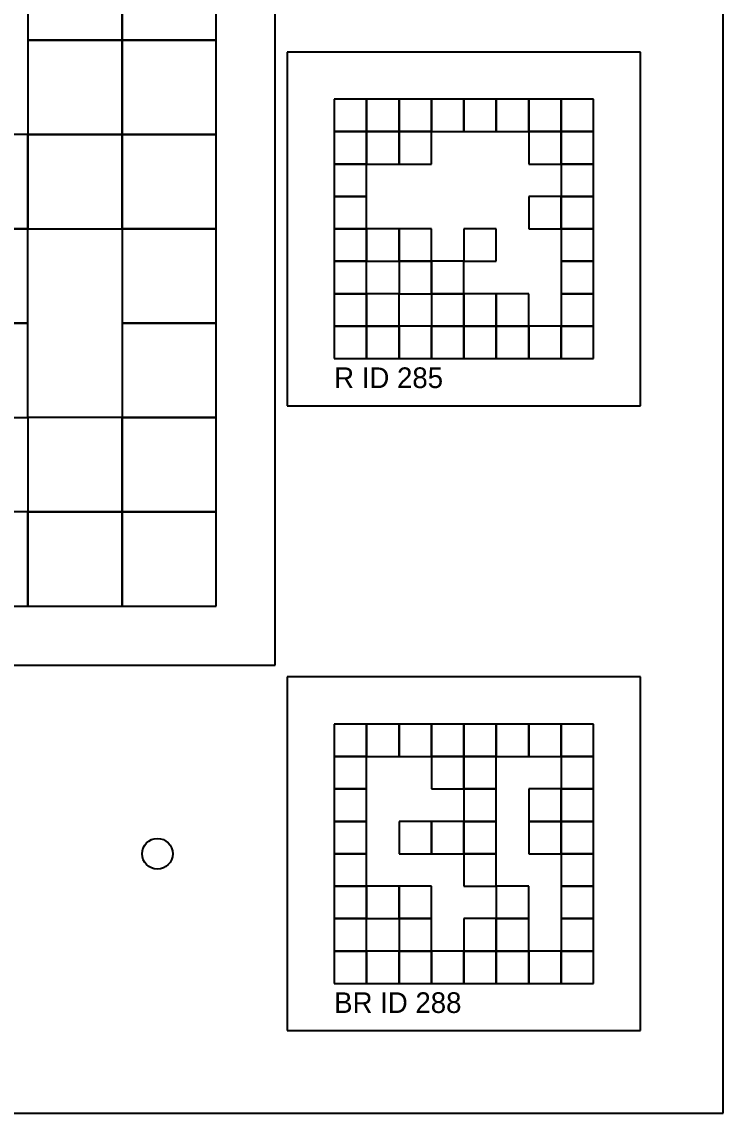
# Model space of a CAD drawing. Extents: x 0 to 1260, y -12 to 1580.
# Drawn here: x 181 to 300, y 1280 to 1465.1 of the extents above; entities that cross this region are included whole.
import ezdxf

# ---------------------------------------------------------------- set-up
doc = ezdxf.new("R2010")
doc.units = 0
for name, color, linetype in [('BLACK_POCKET', 7, 'CONTINUOUS'), ('CUT', 7, 'CONTINUOUS'), ('LABEL', 3, 'CONTINUOUS'), ('MOUNT_HOLE', 6, 'CONTINUOUS'), ('QUIET_ZONE', 5, 'CONTINUOUS'), ('TAG_BOUNDARY', 8, 'CONTINUOUS')]:
    doc.layers.add(name, color=color, linetype=linetype)

msp = doc.modelspace()

# ---------------------------------------------------------------- linework, layer by layer
at = {"layer": 'BLACK_POCKET'}
for p, q in [((182, 1478), (182, 1462)), ((198, 1462), (198, 1478)), ((198, 1478), (198, 1462)), ((214, 1462), (214, 1478)), ((182, 1462), (198, 1462)), ((198, 1462), (182, 1462)), ((182, 1462), (182, 1446)), ((198, 1462), (214, 1462)), ((198, 1446), (198, 1462)), ((214, 1462), (198, 1462)), ((198, 1462), (198, 1446)), ((214, 1446), (214, 1462)), ((239.5, 1452), (234, 1452)), ((234, 1452), (234, 1446.5)), ((239.5, 1446.5), (239.5, 1452)), ((245, 1452), (239.5, 1452)), ((239.5, 1452), (239.5, 1446.5)), ((245, 1446.5), (245, 1452)), ((250.5, 1452), (245, 1452)), ((245, 1452), (245, 1446.5)), ((250.5, 1446.5), (250.5, 1452)), ((256, 1452), (250.5, 1452)), ((250.5, 1452), (250.5, 1446.5)), ((256, 1446.5), (256, 1452)), ((261.5, 1452), (256, 1452)), ((256, 1452), (256, 1446.5)), ((261.5, 1446.5), (261.5, 1452)), ((267, 1452), (261.5, 1452)), ((261.5, 1452), (261.5, 1446.5)), ((267, 1446.5), (267, 1452)), ((272.5, 1452), (267, 1452)), ((267, 1452), (267, 1446.5)), ((272.5, 1446.5), (272.5, 1452)), ((278, 1452), (272.5, 1452)), ((272.5, 1452), (272.5, 1446.5)), ((278, 1446.5), (278, 1452)), ((182, 1446), (166, 1446)), ((182, 1446), (198, 1446)), ((182, 1430), (182, 1446)), ((198, 1446), (182, 1446)), ((182, 1446), (182, 1430)), ((198, 1446), (214, 1446)), ((198, 1430), (198, 1446)), ((214, 1446), (198, 1446)), ((198, 1446), (198, 1430)), ((214, 1430), (214, 1446)), ((234, 1446.5), (239.5, 1446.5)), ((239.5, 1446.5), (234, 1446.5)), ((234, 1446.5), (234, 1441)), ((239.5, 1446.5), (245, 1446.5)), ((239.5, 1441), (239.5, 1446.5)), ((245, 1446.5), (239.5, 1446.5)), ((239.5, 1446.5), (239.5, 1441)), ((245, 1446.5), (250.5, 1446.5)), ((245, 1441), (245, 1446.5)), ((250.5, 1446.5), (245, 1446.5)), ((245, 1446.5), (245, 1441)), ((250.5, 1446.5), (256, 1446.5)), ((250.5, 1441), (250.5, 1446.5)), ((256, 1446.5), (261.5, 1446.5)), ((261.5, 1446.5), (267, 1446.5)), ((267, 1446.5), (272.5, 1446.5)), ((272.5, 1446.5), (267, 1446.5)), ((267, 1446.5), (267, 1441)), ((272.5, 1446.5), (278, 1446.5)), ((272.5, 1441), (272.5, 1446.5)), ((278, 1446.5), (272.5, 1446.5)), ((272.5, 1446.5), (272.5, 1441)), ((278, 1441), (278, 1446.5)), ((234, 1441), (239.5, 1441)), ((239.5, 1441), (234, 1441)), ((234, 1441), (234, 1435.5)), ((239.5, 1441), (245, 1441)), ((239.5, 1435.5), (239.5, 1441)), ((245, 1441), (250.5, 1441)), ((267, 1441), (272.5, 1441)), ((272.5, 1441), (278, 1441)), ((278, 1441), (272.5, 1441)), ((272.5, 1441), (272.5, 1435.5)), ((278, 1435.5), (278, 1441)), ((234, 1435.5), (239.5, 1435.5)), ((239.5, 1435.5), (234, 1435.5)), ((234, 1435.5), (234, 1430)), ((239.5, 1430), (239.5, 1435.5)), ((272.5, 1435.5), (267, 1435.5)), ((267, 1435.5), (267, 1430)), ((272.5, 1435.5), (278, 1435.5)), ((272.5, 1430), (272.5, 1435.5)), ((278, 1435.5), (272.5, 1435.5)), ((272.5, 1435.5), (272.5, 1430)), ((278, 1430), (278, 1435.5)), ((166, 1430), (182, 1430)), ((182, 1430), (166, 1430)), ((182, 1430), (198, 1430)), ((182, 1414), (182, 1430)), ((198, 1430), (214, 1430)), ((214, 1430), (198, 1430)), ((198, 1430), (198, 1414)), ((214, 1414), (214, 1430)), ((234, 1430), (239.5, 1430)), ((239.5, 1430), (234, 1430)), ((234, 1430), (234, 1424.5)), ((239.5, 1424.5), (239.5, 1430)), ((245, 1430), (239.5, 1430)), ((239.5, 1430), (239.5, 1424.5)), ((245, 1424.5), (245, 1430)), ((250.5, 1430), (245, 1430)), ((245, 1430), (245, 1424.5)), ((250.5, 1424.5), (250.5, 1430)), ((261.5, 1430), (256, 1430)), ((256, 1430), (256, 1424.5)), ((261.5, 1424.5), (261.5, 1430)), ((267, 1430), (272.5, 1430)), ((272.5, 1430), (278, 1430)), ((278, 1430), (272.5, 1430)), ((272.5, 1430), (272.5, 1424.5)), ((278, 1424.5), (278, 1430)), ((234, 1424.5), (239.5, 1424.5)), ((239.5, 1424.5), (234, 1424.5)), ((234, 1424.5), (234, 1419)), ((239.5, 1424.5), (245, 1424.5)), ((239.5, 1419), (239.5, 1424.5)), ((245, 1424.5), (250.5, 1424.5)), ((250.5, 1424.5), (245, 1424.5)), ((245, 1424.5), (245, 1419)), ((250.5, 1419), (250.5, 1424.5)), ((256, 1424.5), (250.5, 1424.5)), ((250.5, 1424.5), (250.5, 1419)), ((256, 1424.5), (261.5, 1424.5)), ((256, 1419), (256, 1424.5)), ((272.5, 1424.5), (278, 1424.5)), ((278, 1424.5), (272.5, 1424.5)), ((272.5, 1424.5), (272.5, 1419)), ((278, 1419), (278, 1424.5)), ((234, 1419), (239.5, 1419)), ((239.5, 1419), (234, 1419)), ((234, 1419), (234, 1413.5)), ((239.5, 1413.5), (239.5, 1419)), ((245, 1419), (239.5, 1419)), ((239.5, 1419), (239.5, 1413.5)), ((245, 1419), (250.5, 1419)), ((245, 1413.5), (245, 1419)), ((250.5, 1419), (256, 1419)), ((256, 1419), (250.5, 1419)), ((250.5, 1419), (250.5, 1413.5)), ((256, 1413.5), (256, 1419)), ((261.5, 1419), (256, 1419)), ((256, 1419), (256, 1413.5)), ((261.5, 1413.5), (261.5, 1419)), ((267, 1419), (261.5, 1419)), ((261.5, 1419), (261.5, 1413.5)), ((267, 1413.5), (267, 1419)), ((272.5, 1419), (278, 1419)), ((278, 1419), (272.5, 1419)), ((272.5, 1419), (272.5, 1413.5)), ((278, 1413.5), (278, 1419)), ((166, 1414), (182, 1414)), ((182, 1414), (166, 1414)), ((182, 1398), (182, 1414)), ((198, 1414), (214, 1414)), ((214, 1414), (198, 1414)), ((198, 1414), (198, 1398)), ((214, 1398), (214, 1414)), ((234, 1413.5), (239.5, 1413.5)), ((239.5, 1413.5), (234, 1413.5)), ((234, 1413.5), (234, 1408)), ((239.5, 1413.5), (245, 1413.5)), ((239.5, 1408), (239.5, 1413.5)), ((245, 1413.5), (239.5, 1413.5)), ((239.5, 1413.5), (239.5, 1408)), ((245, 1408), (245, 1413.5)), ((250.5, 1413.5), (245, 1413.5)), ((245, 1413.5), (245, 1408)), ((250.5, 1413.5), (256, 1413.5)), ((250.5, 1408), (250.5, 1413.5)), ((256, 1413.5), (250.5, 1413.5)), ((250.5, 1413.5), (250.5, 1408)), ((256, 1413.5), (261.5, 1413.5)), ((256, 1408), (256, 1413.5)), ((261.5, 1413.5), (256, 1413.5)), ((256, 1413.5), (256, 1408)), ((261.5, 1413.5), (267, 1413.5)), ((261.5, 1408), (261.5, 1413.5)), ((267, 1413.5), (261.5, 1413.5)), ((261.5, 1413.5), (261.5, 1408)), ((267, 1408), (267, 1413.5)), ((272.5, 1413.5), (267, 1413.5)), ((267, 1413.5), (267, 1408)), ((272.5, 1413.5), (278, 1413.5)), ((272.5, 1408), (272.5, 1413.5)), ((278, 1413.5), (272.5, 1413.5)), ((272.5, 1413.5), (272.5, 1408)), ((278, 1408), (278, 1413.5)), ((234, 1408), (239.5, 1408)), ((239.5, 1408), (245, 1408)), ((245, 1408), (250.5, 1408)), ((250.5, 1408), (256, 1408)), ((256, 1408), (261.5, 1408)), ((261.5, 1408), (267, 1408)), ((267, 1408), (272.5, 1408)), ((272.5, 1408), (278, 1408)), ((166, 1398), (182, 1398)), ((198, 1398), (182, 1398)), ((182, 1398), (182, 1382)), ((198, 1398), (214, 1398)), ((198, 1382), (198, 1398)), ((214, 1398), (198, 1398)), ((198, 1398), (198, 1382)), ((214, 1382), (214, 1398)), ((182, 1382), (166, 1382)), ((182, 1382), (198, 1382)), ((182, 1366), (182, 1382)), ((198, 1382), (182, 1382)), ((182, 1382), (182, 1366)), ((198, 1382), (214, 1382)), ((198, 1366), (198, 1382)), ((214, 1382), (198, 1382)), ((198, 1382), (198, 1366)), ((214, 1366), (214, 1382)), ((166, 1366), (182, 1366)), ((182, 1366), (198, 1366)), ((198, 1366), (214, 1366)), ((239.5, 1346), (234, 1346)), ((234, 1346), (234, 1340.5)), ((239.5, 1340.5), (239.5, 1346)), ((245, 1346), (239.5, 1346)), ((239.5, 1346), (239.5, 1340.5)), ((245, 1340.5), (245, 1346)), ((250.5, 1346), (245, 1346)), ((245, 1346), (245, 1340.5)), ((250.5, 1340.5), (250.5, 1346)), ((256, 1346), (250.5, 1346)), ((250.5, 1346), (250.5, 1340.5)), ((256, 1340.5), (256, 1346)), ((261.5, 1346), (256, 1346)), ((256, 1346), (256, 1340.5)), ((261.5, 1340.5), (261.5, 1346)), ((267, 1346), (261.5, 1346)), ((261.5, 1346), (261.5, 1340.5)), ((267, 1340.5), (267, 1346)), ((272.5, 1346), (267, 1346)), ((267, 1346), (267, 1340.5)), ((272.5, 1340.5), (272.5, 1346)), ((278, 1346), (272.5, 1346)), ((272.5, 1346), (272.5, 1340.5)), ((278, 1340.5), (278, 1346)), ((234, 1340.5), (239.5, 1340.5)), ((239.5, 1340.5), (234, 1340.5)), ((234, 1340.5), (234, 1335)), ((239.5, 1340.5), (245, 1340.5)), ((239.5, 1335), (239.5, 1340.5)), ((245, 1340.5), (250.5, 1340.5)), ((250.5, 1340.5), (256, 1340.5)), ((256, 1340.5), (250.5, 1340.5)), ((250.5, 1340.5), (250.5, 1335)), ((256, 1340.5), (261.5, 1340.5)), ((256, 1335), (256, 1340.5)), ((261.5, 1340.5), (256, 1340.5)), ((256, 1340.5), (256, 1335)), ((261.5, 1340.5), (267, 1340.5)), ((261.5, 1335), (261.5, 1340.5)), ((267, 1340.5), (272.5, 1340.5)), ((272.5, 1340.5), (278, 1340.5)), ((278, 1340.5), (272.5, 1340.5)), ((272.5, 1340.5), (272.5, 1335)), ((278, 1335), (278, 1340.5)), ((234, 1335), (239.5, 1335)), ((239.5, 1335), (234, 1335)), ((234, 1335), (234, 1329.5)), ((239.5, 1329.5), (239.5, 1335)), ((250.5, 1335), (256, 1335)), ((256, 1335), (261.5, 1335)), ((261.5, 1335), (256, 1335)), ((256, 1335), (256, 1329.5)), ((261.5, 1329.5), (261.5, 1335)), ((272.5, 1335), (267, 1335)), ((267, 1335), (267, 1329.5)), ((272.5, 1335), (278, 1335)), ((272.5, 1329.5), (272.5, 1335)), ((278, 1335), (272.5, 1335)), ((272.5, 1335), (272.5, 1329.5)), ((278, 1329.5), (278, 1335)), ((234, 1329.5), (239.5, 1329.5)), ((239.5, 1329.5), (234, 1329.5)), ((234, 1329.5), (234, 1324)), ((239.5, 1324), (239.5, 1329.5)), ((250.5, 1329.5), (245, 1329.5)), ((245, 1329.5), (245, 1324)), ((250.5, 1324), (250.5, 1329.5)), ((256, 1329.5), (250.5, 1329.5)), ((250.5, 1329.5), (250.5, 1324)), ((256, 1329.5), (261.5, 1329.5)), ((256, 1324), (256, 1329.5)), ((261.5, 1329.5), (256, 1329.5)), ((256, 1329.5), (256, 1324)), ((261.5, 1324), (261.5, 1329.5)), ((267, 1329.5), (272.5, 1329.5)), ((272.5, 1329.5), (267, 1329.5)), ((267, 1329.5), (267, 1324)), ((272.5, 1329.5), (278, 1329.5)), ((272.5, 1324), (272.5, 1329.5)), ((278, 1329.5), (272.5, 1329.5)), ((272.5, 1329.5), (272.5, 1324)), ((278, 1324), (278, 1329.5)), ((234, 1324), (239.5, 1324)), ((239.5, 1324), (234, 1324)), ((234, 1324), (234, 1318.5)), ((239.5, 1318.5), (239.5, 1324)), ((245, 1324), (250.5, 1324)), ((250.5, 1324), (256, 1324)), ((256, 1324), (261.5, 1324)), ((261.5, 1324), (256, 1324)), ((256, 1324), (256, 1318.5)), ((261.5, 1318.5), (261.5, 1324)), ((267, 1324), (272.5, 1324)), ((272.5, 1324), (278, 1324)), ((278, 1324), (272.5, 1324)), ((272.5, 1324), (272.5, 1318.5)), ((278, 1318.5), (278, 1324)), ((234, 1318.5), (239.5, 1318.5)), ((239.5, 1318.5), (234, 1318.5)), ((234, 1318.5), (234, 1313)), ((239.5, 1313), (239.5, 1318.5)), ((245, 1318.5), (239.5, 1318.5)), ((239.5, 1318.5), (239.5, 1313)), ((245, 1313), (245, 1318.5)), ((250.5, 1318.5), (245, 1318.5)), ((245, 1318.5), (245, 1313)), ((250.5, 1313), (250.5, 1318.5)), ((256, 1318.5), (261.5, 1318.5)), ((267, 1318.5), (261.5, 1318.5)), ((261.5, 1318.5), (261.5, 1313)), ((267, 1313), (267, 1318.5)), ((272.5, 1318.5), (278, 1318.5)), ((278, 1318.5), (272.5, 1318.5)), ((272.5, 1318.5), (272.5, 1313)), ((278, 1313), (278, 1318.5)), ((234, 1313), (239.5, 1313)), ((239.5, 1313), (234, 1313)), ((234, 1313), (234, 1307.5)), ((239.5, 1313), (245, 1313)), ((239.5, 1307.5), (239.5, 1313)), ((245, 1313), (250.5, 1313)), ((250.5, 1313), (245, 1313)), ((245, 1313), (245, 1307.5)), ((250.5, 1307.5), (250.5, 1313)), ((261.5, 1313), (256, 1313)), ((256, 1313), (256, 1307.5)), ((261.5, 1313), (267, 1313)), ((261.5, 1307.5), (261.5, 1313)), ((267, 1313), (261.5, 1313)), ((261.5, 1313), (261.5, 1307.5)), ((267, 1307.5), (267, 1313)), ((272.5, 1313), (278, 1313)), ((278, 1313), (272.5, 1313)), ((272.5, 1313), (272.5, 1307.5)), ((278, 1307.5), (278, 1313)), ((234, 1307.5), (239.5, 1307.5)), ((239.5, 1307.5), (234, 1307.5)), ((234, 1307.5), (234, 1302)), ((239.5, 1302), (239.5, 1307.5)), ((245, 1307.5), (239.5, 1307.5)), ((239.5, 1307.5), (239.5, 1302)), ((245, 1307.5), (250.5, 1307.5)), ((245, 1302), (245, 1307.5)), ((250.5, 1307.5), (245, 1307.5)), ((245, 1307.5), (245, 1302)), ((250.5, 1302), (250.5, 1307.5)), ((256, 1307.5), (250.5, 1307.5)), ((250.5, 1307.5), (250.5, 1302)), ((256, 1307.5), (261.5, 1307.5)), ((256, 1302), (256, 1307.5)), ((261.5, 1307.5), (256, 1307.5)), ((256, 1307.5), (256, 1302)), ((261.5, 1307.5), (267, 1307.5)), ((261.5, 1302), (261.5, 1307.5)), ((267, 1307.5), (261.5, 1307.5)), ((261.5, 1307.5), (261.5, 1302)), ((267, 1302), (267, 1307.5)), ((272.5, 1307.5), (267, 1307.5)), ((267, 1307.5), (267, 1302)), ((272.5, 1307.5), (278, 1307.5)), ((272.5, 1302), (272.5, 1307.5)), ((278, 1307.5), (272.5, 1307.5)), ((272.5, 1307.5), (272.5, 1302)), ((278, 1302), (278, 1307.5)), ((234, 1302), (239.5, 1302)), ((239.5, 1302), (245, 1302)), ((245, 1302), (250.5, 1302)), ((250.5, 1302), (256, 1302)), ((256, 1302), (261.5, 1302)), ((261.5, 1302), (267, 1302)), ((267, 1302), (272.5, 1302)), ((272.5, 1302), (278, 1302))]:
    msp.add_line(p, q, dxfattribs=at)
at = {"layer": 'CUT'}
for p, q in [((300, 1280), (300, 1580)), ((0, 1280), (300, 1280))]:
    msp.add_line(p, q, dxfattribs=at)
at = {"layer": 'MOUNT_HOLE'}
msp.add_circle((204, 1324), 2.6, dxfattribs=at)
at = {"layer": 'QUIET_ZONE'}
for p, q in [((224, 1356), (224, 1504)), ((286, 1460), (226, 1460)), ((226, 1460), (226, 1400)), ((286, 1400), (286, 1460)), ((226, 1400), (286, 1400)), ((76, 1356), (224, 1356)), ((286, 1354), (226, 1354)), ((226, 1354), (226, 1294)), ((286, 1294), (286, 1354)), ((226, 1294), (286, 1294))]:
    msp.add_line(p, q, dxfattribs=at)
at = {"layer": 'TAG_BOUNDARY'}
for p, q in [((214, 1366), (214, 1494)), ((278, 1452), (234, 1452)), ((234, 1452), (234, 1408)), ((278, 1408), (278, 1452)), ((234, 1408), (278, 1408)), ((86, 1366), (214, 1366)), ((278, 1346), (234, 1346)), ((234, 1346), (234, 1302)), ((278, 1302), (278, 1346)), ((234, 1302), (278, 1302))]:
    msp.add_line(p, q, dxfattribs=at)

# ---------------------------------------------------------------- texts
at = {"layer": 'LABEL'}
for s, p in [('R ID 285', (234, 1403)), ('BR ID 288', (234, 1297))]:
    msp.add_text(s, height=3.5, dxfattribs=at).set_placement(p)

doc.saveas('drawing.dxf')
